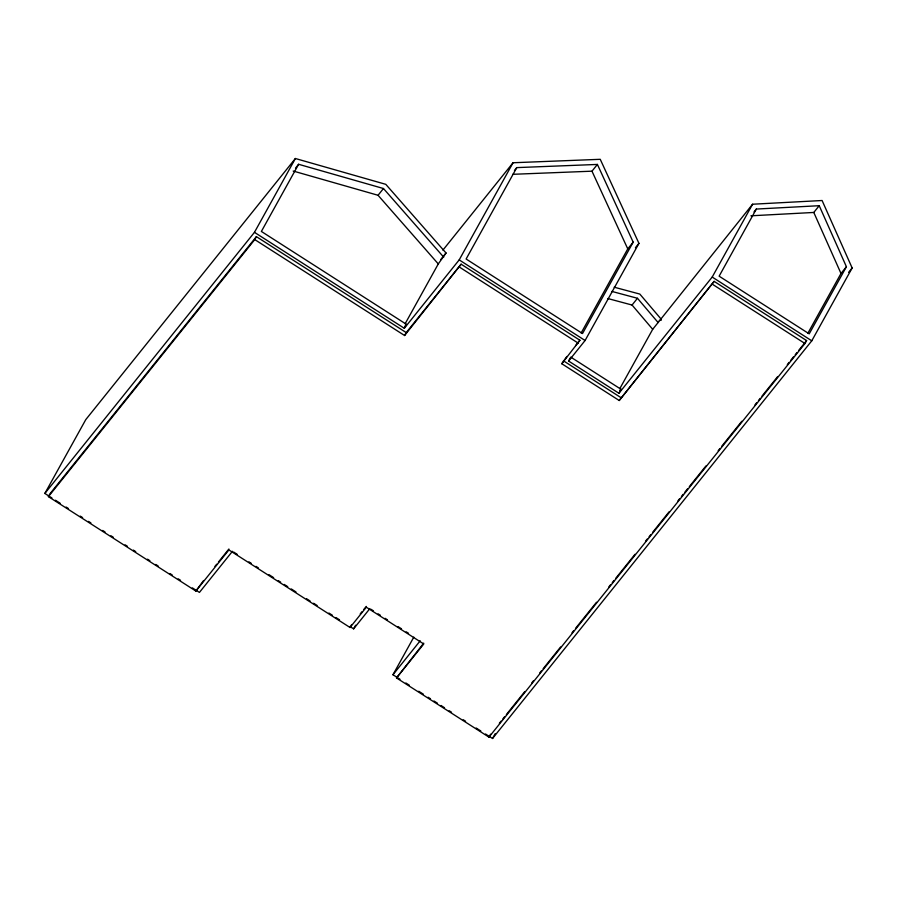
<?xml version="1.0" encoding="UTF-8"?>
<svg xmlns="http://www.w3.org/2000/svg" width="897" height="897" viewBox="0 0 897 897"><rect width="100%" height="100%" fill="white"/><g stroke="black" fill="none" stroke-linecap="round" stroke-linejoin="round"><path stroke-width="1.35" d="M51.925 497.981L44.85 493.44L85.776 419.617L295.382 158.511L385.788 184.334L446.033 252.999L438.285 263.931L405.119 323.772M396.508 677.941L423.765 643.979L366.335 607.213L350.043 627.496L228.892 549.928L195.871 591.056L48.404 496.635L50.03 493.698L256.385 236.64L406.229 332.585L461.125 264.2L579.911 340.243L561.791 363.733L619.222 400.511L714.135 281.366L806.594 340.557L804.957 343.506L488.966 737.132L396.508 677.941L423.698 643.16M44.85 493.44L254.456 232.334L295.382 158.511M48.404 496.635L254.759 239.589L256.385 236.64M443.712 257.181L383.468 188.527L298.611 164.286L261.375 231.448L406.476 324.355L404.3 328.28L254.456 232.334M195.871 591.056L203.608 580.516M254.759 239.589L404.603 335.523L406.229 332.585M404.3 328.28L459.197 259.895L513.05 162.749L600.239 159.307L638.944 243.356L585.091 340.501L568.597 361.043L618.93 393.267L712.207 277.061L752.583 204.224L822.089 200.513L852.15 267.968L811.774 340.815L492.531 738.489L485.501 733.993M404.603 335.523L461.125 264.2M516.773 167.616L466.115 259.009L582.523 333.538L633.181 242.145L597.402 164.431L516.773 167.616L514.452 170.508M350.043 627.496L351.68 624.559M350.077 626.599L353.609 628.853L355.627 625.209M561.791 363.733L566.893 356.468M581.155 332.978L627.765 248.895L633.181 242.145M399.984 679.242L392.964 674.746L413.82 637.105M568.597 361.043L570.772 357.118L621.105 389.332L618.93 393.267M619.715 388.805L652.702 329.3L752.583 204.224M619.222 400.511L714.135 281.366M756.328 209.057L719.125 276.175L809.206 333.852L846.409 266.734L819.219 205.705L756.328 209.057L754.007 211.95M488.966 737.132L490.592 734.183M492.531 738.489L495.222 733.634M807.849 333.28L840.994 273.484L846.409 266.734M295.517 168.143L298.611 164.286M293.184 171.035L378.052 195.277L383.468 188.527M442.905 250.128L513.05 162.749M440.786 259.536L446.033 252.999M404.928 326.284L406.476 324.355M214.944 566.388L216.693 564.213M218.431 562.049L228.892 549.009M232.458 551.285L199.437 592.412L192.35 587.883M512.748 174.31L591.986 171.181L597.402 164.431M635.435 247.718L638.944 243.356M360.246 613.873L361.962 611.743M363.677 609.601L366.245 606.406M575.571 345.648L579.911 340.243M353.609 628.853L369.889 608.57M607.774 298.522L632.06 305.036L637.475 298.286L658.118 322.55M619.547 391.271L621.105 389.332M392.964 674.746L420.211 640.783M750.912 215.807L813.792 212.454L819.219 205.705M848.64 272.34L852.15 267.968M499.349 723.285L501.098 721.098M502.847 718.923L504.607 716.737M506.357 714.561L524.734 691.665M531.742 682.942L533.491 680.756M539.613 673.131L541.362 670.945M543.122 668.77L560.625 646.961M572.006 632.777L573.755 630.602M575.504 628.416L596.516 602.257M608.771 586.986L610.521 584.81M612.27 582.624L614.019 580.449M615.768 578.262L635.031 554.279M645.526 541.194L647.286 539.007M649.036 536.832L650.785 534.646M652.534 532.47L669.162 511.75M677.919 500.851L679.668 498.665M681.417 496.49L683.166 494.303M684.916 492.128L687.551 488.854M689.3 486.667L705.928 465.958M718.183 450.686L719.932 448.511M721.681 446.325L741.819 421.254M754.949 404.895L756.698 402.708M758.447 400.533L760.196 398.346M761.945 396.171L777.71 376.549M787.331 364.552L789.08 362.366M790.84 360.19L793.464 356.916M795.213 354.741L796.962 352.555M798.711 350.379L806.594 340.557M659.306 320.42L661.179 320.319M614.187 287.197L639.819 294.07L661.224 319.22M611.844 291.413L637.475 298.286M712.207 277.061L811.774 340.815M712.51 284.315L804.957 343.506M459.197 259.895L585.091 340.501M459.499 267.138L578.285 343.192M563.417 360.796L620.859 397.562M371.066 609.321L373.399 610.812M378.086 613.817L380.429 615.308M385.105 618.313L387.448 619.805M397.976 626.554L401.486 628.797M406.173 631.802L408.516 633.293M233.635 552.036L237.156 554.301M248.918 561.836L251.272 563.338M255.981 566.355L258.336 567.857M268.921 574.629L273.619 577.646M278.328 580.662L280.683 582.164M284.203 584.429L287.735 586.683M291.267 588.937L295.965 591.953M306.561 598.736L310.082 600.99M313.614 603.255L317.146 605.509M328.907 613.043L332.439 615.297M335.96 617.562L339.492 619.816M405.848 682.987L409.357 685.241M418.731 691.239L423.418 694.244M428.104 697.238L430.448 698.741M433.957 700.994L437.467 703.237M440.988 705.491L444.497 707.744M449.184 710.738L451.527 712.24M463.244 719.742L465.588 721.244M476.128 727.994L480.814 730.988M55.468 500.246L60.189 503.262M66.086 507.04L68.452 508.554M80.248 516.111L82.614 517.614M88.511 521.392L90.877 522.906M102.673 530.463L105.027 531.977M110.936 535.756L113.291 537.258M125.098 544.815L127.452 546.329M133.35 550.108L135.716 551.621M147.512 559.179L149.877 560.681M155.775 564.46L158.13 565.973M169.937 573.531L172.291 575.044M178.2 578.812L180.555 580.325M378.052 195.277L438.285 263.931M632.06 305.036L652.702 329.3M591.986 171.181L627.765 248.895M813.792 212.454L840.994 273.484"/></g></svg>
